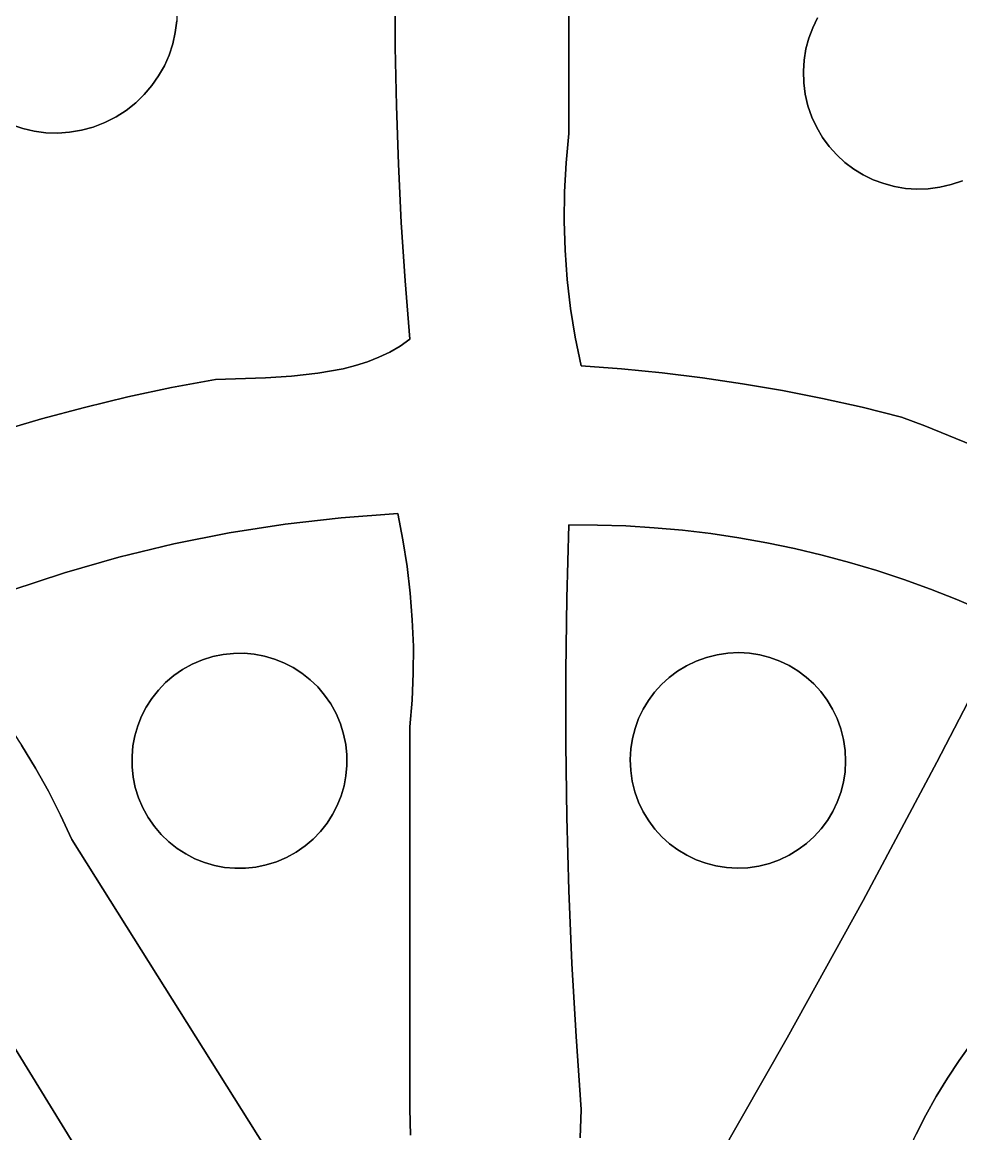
# Model space of a CAD drawing. Header units: inches. Extents: x 36.3 to 71.4, y 17.4 to 61.7.
# Drawn here: x 51.374 to 54.07, y 40.609 to 43.8 of the extents above; entities that cross this region are included whole.
import ezdxf

# ---------------------------------------------------------------- set-up
doc = ezdxf.new("R2010")
doc.units = ezdxf.units.IN
doc.layers.add('SURFACES_FOR_SKETCHUP', color=7, linetype='Continuous')

msp = doc.modelspace()

# ---------------------------------------------------------------- linework, layer by layer
at = {"layer": 'SURFACES_FOR_SKETCHUP'}
for points, invisible_edges in [([(52.9441, 43.4806), (52.9441, 44.8851), (52.4525, 44.232)], 10), ([(53.0607, 44.865), (52.9441, 44.8851), (52.9441, 43.4806)], 8), ([(53.0607, 44.865), (52.9441, 43.4806), (53.1765, 44.8414)], 3), ([(52.9441, 43.4806), (53.6587, 43.8132), (53.1765, 44.8414)], 11), ([(52.4525, 44.232), (52.4475, 44.0642), (52.9441, 43.4806)], 10), ([(51.5948, 44.158), (51.143, 43.9572), (51.3438, 43.5054)], 11), ([(51.7956, 43.7062), (51.5948, 44.158), (51.3438, 43.5054)], 11), ([(51.7888, 43.9737), (51.5948, 44.158), (51.7956, 43.7062)], 11), ([(52.4475, 44.0642), (52.4451, 43.8964), (52.9441, 43.4806)], 10), ([(51.7956, 43.7062), (51.8061, 43.7381), (51.7888, 43.9737)], 10), ([(51.8016, 43.9403), (51.7888, 43.9737), (51.8061, 43.7381)], 10), ([(53.857, 43.9722), (53.6587, 43.8132), (53.6308, 43.5605)], 11), ([(53.6308, 43.5605), (54.0425, 43.3343), (53.857, 43.9722)], 11), ([(54.2687, 43.746), (54.1097, 43.9444), (53.857, 43.9722)], 11), ([(54.2687, 43.746), (53.857, 43.9722), (54.0425, 43.3343)], 11), ([(51.8136, 43.7709), (51.8179, 43.8043), (51.8016, 43.9403)], 10), ([(51.8061, 43.7381), (51.8136, 43.7709), (51.8016, 43.9403)], 10), ([(52.4451, 43.8964), (51.8189, 43.8382), (52.4455, 43.7286)], 3), ([(52.4451, 43.8964), (52.4455, 43.7286), (52.9441, 43.4806)], 10), ([(51.8179, 43.8043), (52.4455, 43.7286), (51.8189, 43.8382)], 3), ([(51.8136, 43.7709), (52.4455, 43.7286), (51.8179, 43.8043)], 3), ([(53.6447, 43.7845), (53.6587, 43.8132), (52.9441, 43.4806)], 10), ([(53.6587, 43.8132), (53.6447, 43.7845), (53.6308, 43.5605)], 10), ([(51.8061, 43.7381), (52.4455, 43.7286), (51.8136, 43.7709)], 3), ([(53.6334, 43.7546), (53.6447, 43.7845), (52.9441, 43.4806)], 10), ([(53.6447, 43.7845), (53.6334, 43.7546), (53.623, 43.5936)], 10), ([(53.623, 43.5936), (53.6308, 43.5605), (53.6447, 43.7845)], 10), ([(51.7956, 43.7062), (52.4485, 43.5608), (51.8061, 43.7381)], 3), ([(52.4455, 43.7286), (51.8061, 43.7381), (52.4485, 43.5608)], 3), ([(52.4455, 43.7286), (52.4485, 43.5608), (52.9441, 43.4806)], 10), ([(53.6251, 43.7237), (53.6334, 43.7546), (52.9441, 43.4806)], 10), ([(53.6334, 43.7546), (53.6251, 43.7237), (53.623, 43.5936)], 10), ([(54.0425, 43.3343), (54.2409, 43.4933), (54.2687, 43.746)], 11), ([(51.6113, 43.5123), (51.7956, 43.7062), (51.3438, 43.5054)], 11), ([(51.7956, 43.7062), (51.6113, 43.5123), (51.7821, 43.6755)], 3), ([(51.7821, 43.6755), (52.4485, 43.5608), (51.7956, 43.7062)], 3), ([(53.6251, 43.7237), (52.9441, 43.4806), (53.6198, 43.6919)], 3), ([(53.6198, 43.6919), (53.6186, 43.6266), (53.6251, 43.7237)], 3), ([(53.623, 43.5936), (53.6251, 43.7237), (53.6186, 43.6266)], 3), ([(51.6113, 43.5123), (51.6432, 43.5284), (51.7821, 43.6755)], 10), ([(51.7821, 43.6755), (51.6432, 43.5284), (51.7657, 43.6462)], 3), ([(51.7657, 43.6462), (52.4485, 43.5608), (51.7821, 43.6755)], 3), ([(53.6198, 43.6919), (52.9441, 43.4806), (53.6176, 43.6595)], 3), ([(53.6198, 43.6919), (53.6176, 43.6595), (53.6186, 43.6266)], 8), ([(51.7657, 43.6462), (51.6432, 43.5284), (51.7464, 43.6185)], 3), ([(51.7464, 43.6185), (52.4542, 43.3931), (51.7657, 43.6462)], 3), ([(52.4485, 43.5608), (51.7657, 43.6462), (52.4542, 43.3931)], 3), ([(53.6176, 43.6595), (52.9441, 43.4806), (53.6186, 43.6266)], 3), ([(51.6432, 43.5284), (51.6728, 43.5474), (51.7464, 43.6185)], 10), ([(51.7245, 43.5926), (51.7464, 43.6185), (51.6728, 43.5474)], 10), ([(51.7245, 43.5926), (52.4542, 43.3931), (51.7464, 43.6185)], 3), ([(53.6186, 43.6266), (52.9441, 43.4806), (53.623, 43.5936)], 3), ([(51.6728, 43.5474), (51.6999, 43.5689), (51.7245, 43.5926)], 8), ([(51.6999, 43.5689), (51.6728, 43.5474), (51.9292, 42.775)], 10), ([(51.6999, 43.5689), (52.4627, 43.2255), (51.7245, 43.5926)], 3), ([(51.9292, 42.775), (52.0725, 42.7794), (51.6999, 43.5689)], 10), ([(52.0725, 42.7794), (52.4627, 43.2255), (51.6999, 43.5689)], 11), ([(52.4542, 43.3931), (51.7245, 43.5926), (52.4627, 43.2255)], 3), ([(53.623, 43.5936), (52.9441, 43.4806), (53.6308, 43.5605)], 3), ([(51.6728, 43.5474), (51.6432, 43.5284), (51.9292, 42.775)], 10), ([(52.4485, 43.5608), (52.4542, 43.3931), (52.9441, 43.4806)], 10), ([(53.6308, 43.5605), (52.9441, 43.4806), (53.642, 43.5283)], 3), ([(53.6308, 43.5605), (53.642, 43.5283), (53.7627, 43.3788)], 10), ([(53.7898, 43.3621), (53.6308, 43.5605), (53.7627, 43.3788)], 3), ([(53.6308, 43.5605), (53.7898, 43.3621), (54.0425, 43.3343)], 11), ([(51.3438, 43.5054), (51.3058, 42.6249), (51.3757, 43.4949)], 3), ([(51.3438, 43.5054), (51.3757, 43.4949), (51.6113, 43.5123)], 10), ([(51.5779, 43.4994), (51.6113, 43.5123), (51.3757, 43.4949)], 10), ([(51.6113, 43.5123), (51.5779, 43.4994), (51.803, 42.7513)], 10), ([(51.6432, 43.5284), (51.6113, 43.5123), (51.9292, 42.775)], 10), ([(51.803, 42.7513), (51.9292, 42.775), (51.6113, 43.5123)], 10), ([(53.642, 43.5283), (52.9359, 43.397), (53.656, 43.4981)], 3), ([(52.9359, 43.397), (53.642, 43.5283), (52.9441, 43.4806)], 3), ([(53.7372, 43.398), (53.642, 43.5283), (53.7135, 43.4196)], 3), ([(53.7627, 43.3788), (53.642, 43.5283), (53.7372, 43.398)], 3), ([(53.642, 43.5283), (53.656, 43.4981), (53.7135, 43.4196)], 10), ([(51.4289, 42.6612), (51.3757, 43.4949), (51.3058, 42.6249)], 3), ([(51.3757, 43.4949), (51.4084, 43.4874), (51.5779, 43.4994)], 10), ([(51.3757, 43.4949), (51.4289, 42.6612), (51.4084, 43.4874)], 3), ([(51.4084, 43.4874), (51.4419, 43.4832), (51.5779, 43.4994)], 10), ([(51.4084, 43.4874), (51.4289, 42.6612), (51.4419, 43.4832)], 3), ([(51.5528, 42.6943), (51.4419, 43.4832), (51.4289, 42.6612)], 3), ([(51.5779, 43.4994), (51.4419, 43.4832), (51.544, 43.4902)], 3), ([(51.4758, 43.4821), (51.544, 43.4902), (51.4419, 43.4832)], 3), ([(51.4758, 43.4821), (51.4419, 43.4832), (51.5528, 42.6943)], 10), ([(51.4758, 43.4821), (51.5099, 43.4844), (51.544, 43.4902)], 8), ([(51.5099, 43.4844), (51.4758, 43.4821), (51.5528, 42.6943)], 10), ([(51.544, 43.4902), (51.5099, 43.4844), (51.6775, 42.7244)], 10), ([(51.5528, 42.6943), (51.6775, 42.7244), (51.5099, 43.4844)], 10), ([(51.5779, 43.4994), (51.544, 43.4902), (51.803, 42.7513)], 10), ([(51.6775, 42.7244), (51.803, 42.7513), (51.544, 43.4902)], 10), ([(52.9359, 43.397), (52.9441, 43.4806), (52.4542, 43.3931)], 10), ([(52.9314, 43.3131), (53.656, 43.4981), (52.9359, 43.397)], 3), ([(53.656, 43.4981), (52.9314, 43.3131), (53.6727, 43.4698)], 3), ([(53.692, 43.4436), (53.7135, 43.4196), (53.656, 43.4981)], 10), ([(53.656, 43.4981), (53.6727, 43.4698), (53.692, 43.4436)], 8), ([(54.2409, 43.4933), (54.0425, 43.3343), (54.2242, 43.4661)], 3), ([(52.9304, 43.2293), (53.6727, 43.4698), (52.9314, 43.3131)], 3), ([(53.6727, 43.4698), (52.9304, 43.2293), (53.692, 43.4436)], 3), ([(52.9331, 43.1455), (53.692, 43.4436), (52.9304, 43.2293)], 3), ([(53.3276, 42.7793), (53.692, 43.4436), (52.9331, 43.1455)], 11), ([(53.692, 43.4436), (53.3276, 42.7793), (53.7135, 43.4196)], 3), ([(54.0425, 43.3343), (54.0747, 43.3454), (54.2242, 43.4661)], 10), ([(53.4431, 42.7623), (53.7135, 43.4196), (53.3276, 42.7793)], 3), ([(53.7135, 43.4196), (53.4431, 42.7623), (53.7372, 43.398)], 3), ([(52.9314, 43.3131), (52.9359, 43.397), (52.4542, 43.3931)], 10), ([(52.4542, 43.3931), (52.4627, 43.2255), (52.9314, 43.3131)], 10), ([(53.7372, 43.398), (53.4431, 42.7623), (53.7627, 43.3788)], 3), ([(53.558, 42.7426), (53.7627, 43.3788), (53.4431, 42.7623)], 3), ([(53.7627, 43.3788), (53.558, 42.7426), (53.7898, 43.3621)], 3), ([(53.7898, 43.3621), (53.558, 42.7426), (53.8185, 43.3481)], 3), ([(53.6725, 42.72), (53.8185, 43.3481), (53.558, 42.7426)], 3), ([(53.8185, 43.3481), (53.6725, 42.72), (53.8484, 43.3369)], 3), ([(53.7898, 43.3621), (53.8185, 43.3481), (54.0425, 43.3343)], 10), ([(53.8185, 43.3481), (53.8484, 43.3369), (54.0094, 43.3264)], 10), ([(54.0094, 43.3264), (54.0425, 43.3343), (53.8185, 43.3481)], 10), ([(54.0344, 42.6136), (54.103, 42.5857), (54.0747, 43.3454)], 10), ([(54.0747, 43.3454), (54.0425, 43.3343), (54.0344, 42.6136)], 10), ([(53.8484, 43.3369), (53.6725, 42.72), (53.8793, 43.3286)], 3), ([(53.7865, 42.6947), (53.8793, 43.3286), (53.6725, 42.72)], 3), ([(53.8793, 43.3286), (53.7865, 42.6947), (53.9111, 43.3232)], 3), ([(53.9111, 43.3232), (53.7865, 42.6947), (53.9435, 43.321)], 3), ([(53.8998, 42.6667), (53.9435, 43.321), (53.7865, 42.6947)], 3), ([(53.8484, 43.3369), (53.8793, 43.3286), (54.0094, 43.3264)], 10), ([(53.9111, 43.3232), (53.9764, 43.3221), (53.8793, 43.3286)], 3), ([(54.0094, 43.3264), (53.8793, 43.3286), (53.9764, 43.3221)], 3), ([(53.8998, 42.6667), (53.9666, 42.6412), (54.0094, 43.3264)], 10), ([(54.0094, 43.3264), (53.9764, 43.3221), (53.8998, 42.6667)], 10), ([(53.9764, 43.3221), (53.9435, 43.321), (53.8998, 42.6667)], 10), ([(53.9111, 43.3232), (53.9435, 43.321), (53.9764, 43.3221)], 8), ([(53.9666, 42.6412), (54.0344, 42.6136), (54.0425, 43.3343)], 10), ([(54.0425, 43.3343), (54.0094, 43.3264), (53.9666, 42.6412)], 10), ([(52.9304, 43.2293), (52.9314, 43.3131), (52.4627, 43.2255)], 10), ([(52.1475, 42.7841), (52.4627, 43.2255), (52.0725, 42.7794)], 3), ([(52.4627, 43.2255), (52.1475, 42.7841), (52.4738, 43.058)], 3), ([(52.9331, 43.1455), (52.9304, 43.2293), (52.4627, 43.2255)], 10), ([(52.4627, 43.2255), (52.4738, 43.058), (52.9331, 43.1455)], 10), ([(52.9392, 43.0619), (52.9331, 43.1455), (52.4738, 43.058)], 10), ([(52.9331, 43.1455), (52.9392, 43.0619), (53.2118, 42.7935)], 10), ([(53.2118, 42.7935), (53.3276, 42.7793), (52.9331, 43.1455)], 10), ([(52.2225, 42.7923), (52.4738, 43.058), (52.1475, 42.7841)], 3), ([(52.2957, 42.8056), (52.4738, 43.058), (52.2225, 42.7923)], 3), ([(52.3311, 42.8146), (52.4738, 43.058), (52.2957, 42.8056)], 3), ([(52.3654, 42.8255), (52.4738, 43.058), (52.3311, 42.8146)], 3), ([(52.3654, 42.8255), (52.3984, 42.8383), (52.4738, 43.058)], 10), ([(52.3984, 42.8383), (52.4299, 42.8533), (52.4738, 43.058)], 10), ([(52.4597, 42.8707), (52.4738, 43.058), (52.4299, 42.8533)], 3), ([(52.4597, 42.8707), (52.4876, 42.8907), (52.4738, 43.058)], 8), ([(52.4738, 43.058), (52.4876, 42.8907), (52.9392, 43.0619)], 10), ([(52.949, 42.9787), (52.9392, 43.0619), (52.4876, 42.8907)], 10), ([(52.9392, 43.0619), (52.949, 42.9787), (53.2118, 42.7935)], 10), ([(52.9623, 42.8958), (52.949, 42.9787), (52.4876, 42.8907)], 10), ([(52.9623, 42.8958), (53.0956, 42.8049), (52.949, 42.9787)], 3), ([(53.0956, 42.8049), (53.2118, 42.7935), (52.949, 42.9787)], 10), ([(52.4299, 42.8533), (52.4525, 42.3894), (52.4597, 42.8707)], 3), ([(52.4876, 42.8907), (52.4525, 42.3894), (52.9792, 42.8135)], 11), ([(52.4597, 42.8707), (52.4525, 42.3894), (52.4876, 42.8907)], 3), ([(52.9792, 42.8135), (52.9623, 42.8958), (52.4876, 42.8907)], 10), ([(52.9623, 42.8958), (52.9792, 42.8135), (53.0956, 42.8049)], 8), ([(52.3984, 42.8383), (52.3654, 42.8255), (52.4525, 42.3894)], 10), ([(52.3984, 42.8383), (52.4525, 42.3894), (52.4299, 42.8533)], 3), ([(52.2957, 42.8056), (52.2225, 42.7923), (52.2902, 42.3775)], 10), ([(52.2902, 42.3775), (52.4525, 42.3894), (52.2957, 42.8056)], 10), ([(52.3311, 42.8146), (52.2957, 42.8056), (52.4525, 42.3894)], 10), ([(52.3654, 42.8255), (52.3311, 42.8146), (52.4525, 42.3894)], 10), ([(52.9441, 42.357), (52.9792, 42.8135), (52.4525, 42.3894)], 11), ([(53.026, 42.3567), (52.9792, 42.8135), (52.9441, 42.357)], 3), ([(52.9792, 42.8135), (53.026, 42.3567), (53.0956, 42.8049)], 3), ([(53.1078, 42.354), (53.0956, 42.8049), (53.026, 42.3567)], 3), ([(53.0956, 42.8049), (53.1078, 42.354), (53.2118, 42.7935)], 3), ([(51.9292, 42.775), (51.803, 42.7513), (51.9682, 42.334)], 10), ([(52.0725, 42.7794), (51.9292, 42.775), (51.9682, 42.334)], 10), ([(51.9682, 42.334), (52.1287, 42.359), (52.0725, 42.7794)], 10), ([(52.1475, 42.7841), (52.0725, 42.7794), (52.1287, 42.359)], 10), ([(52.1287, 42.359), (52.2902, 42.3775), (52.1475, 42.7841)], 10), ([(52.2225, 42.7923), (52.1475, 42.7841), (52.2902, 42.3775)], 10), ([(53.1893, 42.349), (53.2118, 42.7935), (53.1078, 42.354)], 3), ([(53.2118, 42.7935), (53.1893, 42.349), (53.3276, 42.7793)], 3), ([(53.2706, 42.3417), (53.3276, 42.7793), (53.1893, 42.349)], 3), ([(53.3516, 42.332), (53.3276, 42.7793), (53.2706, 42.3417)], 3), ([(53.3276, 42.7793), (53.3516, 42.332), (53.4431, 42.7623)], 3), ([(51.803, 42.7513), (51.6775, 42.7244), (51.809, 42.3023)], 10), ([(51.809, 42.3023), (51.9682, 42.334), (51.803, 42.7513)], 10), ([(53.4323, 42.32), (53.4431, 42.7623), (53.3516, 42.332)], 3), ([(53.4431, 42.7623), (53.4323, 42.32), (53.558, 42.7426)], 3), ([(53.5125, 42.3058), (53.558, 42.7426), (53.4323, 42.32)], 3), ([(53.558, 42.7426), (53.5125, 42.3058), (53.6725, 42.72)], 3), ([(51.6775, 42.7244), (51.5528, 42.6943), (51.6512, 42.2642)], 10), ([(51.6512, 42.2642), (51.809, 42.3023), (51.6775, 42.7244)], 10), ([(53.5923, 42.2893), (53.6725, 42.72), (53.5125, 42.3058)], 3), ([(53.6725, 42.72), (53.5923, 42.2893), (53.7865, 42.6947)], 3), ([(51.5528, 42.6943), (51.4289, 42.6612), (51.6512, 42.2642)], 10), ([(53.6715, 42.2705), (53.7865, 42.6947), (53.5923, 42.2893)], 3), ([(53.7503, 42.2494), (53.7865, 42.6947), (53.6715, 42.2705)], 3), ([(53.7865, 42.6947), (53.7503, 42.2494), (53.8998, 42.6667)], 3), ([(51.4289, 42.6612), (51.3058, 42.6249), (51.495, 42.2196)], 10), ([(51.495, 42.2196), (51.6512, 42.2642), (51.4289, 42.6612)], 10), ([(53.8284, 42.2261), (53.8998, 42.6667), (53.7503, 42.2494)], 3), ([(53.8998, 42.6667), (53.8284, 42.2261), (53.9666, 42.6412)], 3), ([(51.3407, 42.1686), (51.495, 42.2196), (51.3058, 42.6249)], 10), ([(53.9666, 42.6412), (53.8284, 42.2261), (54.0344, 42.6136)], 3), ([(53.9058, 42.2005), (54.0344, 42.6136), (53.8284, 42.2261)], 3), ([(54.0344, 42.6136), (53.9058, 42.2005), (54.103, 42.5857)], 3), ([(53.9826, 42.1727), (54.103, 42.5857), (53.9058, 42.2005)], 3), ([(54.1724, 42.5593), (54.103, 42.5857), (53.9826, 42.1727)], 10), ([(54.0586, 42.1427), (54.1724, 42.5593), (53.9826, 42.1727)], 3), ([(54.1724, 42.5593), (54.0586, 42.1427), (54.2424, 42.5361)], 3), ([(54.1338, 42.1105), (54.2424, 42.5361), (54.0586, 42.1427)], 3), ([(52.4675, 42.3138), (52.4525, 42.3894), (52.2902, 42.3775)], 8), ([(52.4525, 42.3894), (52.4675, 42.3138), (52.9441, 42.357)], 10), ([(51.9682, 42.334), (52.0405, 41.9855), (52.1287, 42.359)], 3), ([(52.0697, 41.98), (52.1287, 42.359), (52.0405, 41.9855)], 3), ([(52.0981, 41.9717), (52.1287, 42.359), (52.0697, 41.98)], 3), ([(52.1257, 41.9608), (52.1287, 42.359), (52.0981, 41.9717)], 3), ([(52.1287, 42.359), (52.1257, 41.9608), (52.2902, 42.3775)], 3), ([(52.1521, 41.9472), (52.2902, 42.3775), (52.1257, 41.9608)], 3), ([(52.4885, 42.1613), (52.2902, 42.3775), (52.1521, 41.9472)], 11), ([(52.4885, 42.1613), (52.4795, 42.2377), (52.2902, 42.3775)], 10), ([(52.4675, 42.3138), (52.2902, 42.3775), (52.4795, 42.2377)], 3), ([(52.4675, 42.3138), (52.4795, 42.2377), (52.9441, 42.357)], 10), ([(52.9383, 42.1471), (52.9441, 42.357), (52.4795, 42.2377)], 10), ([(52.9441, 42.357), (52.9383, 42.1471), (53.026, 42.3567)], 2), ([(53.026, 42.3567), (52.9383, 42.1471), (53.1078, 42.354)], 3), ([(51.809, 42.3023), (51.9508, 41.985), (51.9682, 42.334)], 3), ([(51.9809, 41.9881), (51.9682, 42.334), (51.9508, 41.985)], 3), ([(52.0109, 41.9883), (51.9682, 42.334), (51.9809, 41.9881)], 3), ([(52.0405, 41.9855), (51.9682, 42.334), (52.0109, 41.9883)], 3), ([(53.1078, 42.354), (52.9383, 42.1471), (53.1893, 42.349)], 3), ([(53.2821, 41.9528), (53.1893, 42.349), (52.9383, 42.1471)], 11), ([(53.3097, 41.9661), (53.1893, 42.349), (53.2821, 41.9528)], 3), ([(53.1893, 42.349), (53.3097, 41.9661), (53.2706, 42.3417)], 3), ([(53.339, 41.9766), (53.2706, 42.3417), (53.3097, 41.9661)], 3), ([(53.2706, 42.3417), (53.339, 41.9766), (53.3516, 42.332)], 3), ([(53.3697, 41.9843), (53.3516, 42.332), (53.339, 41.9766)], 3), ([(53.401, 41.9889), (53.3516, 42.332), (53.3697, 41.9843)], 3), ([(53.3516, 42.332), (53.401, 41.9889), (53.4323, 42.32)], 3), ([(51.6512, 42.2642), (51.8622, 41.9571), (51.809, 42.3023)], 3), ([(51.8913, 41.9696), (51.809, 42.3023), (51.8622, 41.9571)], 3), ([(51.9209, 41.9788), (51.809, 42.3023), (51.8913, 41.9696)], 3), ([(51.9508, 41.985), (51.809, 42.3023), (51.9209, 41.9788)], 3), ([(53.4321, 41.9902), (53.4323, 42.32), (53.401, 41.9889)], 3), ([(53.4323, 42.32), (53.4321, 41.9902), (53.5125, 42.3058)], 3), ([(53.4626, 41.9885), (53.5125, 42.3058), (53.4321, 41.9902)], 3), ([(53.4925, 41.9838), (53.5125, 42.3058), (53.4626, 41.9885)], 3), ([(53.5125, 42.3058), (53.4925, 41.9838), (53.5923, 42.2893)], 3), ([(51.6512, 42.2642), (51.495, 42.2196), (51.7858, 41.9043)], 10), ([(51.6512, 42.2642), (51.7858, 41.9043), (51.809, 41.9242)], 9), ([(51.6512, 42.2642), (51.809, 41.9242), (51.8345, 41.9418)], 9), ([(51.6512, 42.2642), (51.8345, 41.9418), (51.8622, 41.9571)], 9), ([(53.5216, 41.9763), (53.5923, 42.2893), (53.4925, 41.9838)], 3), ([(53.5496, 41.966), (53.5923, 42.2893), (53.5216, 41.9763)], 3), ([(53.5923, 42.2893), (53.5496, 41.966), (53.6715, 42.2705)], 3), ([(53.5764, 41.9531), (53.6715, 42.2705), (53.5496, 41.966)], 3), ([(53.7503, 42.2494), (53.6715, 42.2705), (53.5764, 41.9531)], 10), ([(52.4795, 42.2377), (52.4885, 42.1613), (52.9383, 42.1471)], 10), ([(53.6019, 41.9378), (53.7503, 42.2494), (53.5764, 41.9531)], 3), ([(53.6257, 41.9201), (53.7503, 42.2494), (53.6019, 41.9378)], 3), ([(53.7503, 42.2494), (53.6257, 41.9201), (53.8284, 42.2261)], 3), ([(51.3407, 42.1686), (51.2847, 41.8508), (51.495, 42.2196)], 3), ([(51.2847, 41.8508), (51.3293, 41.7884), (51.495, 42.2196)], 10), ([(51.7302, 41.8339), (51.495, 42.2196), (51.3293, 41.7884)], 11), ([(51.7302, 41.8339), (51.7463, 41.859), (51.495, 42.2196)], 10), ([(51.7463, 41.859), (51.7649, 41.8825), (51.495, 42.2196)], 10), ([(51.7649, 41.8825), (51.7858, 41.9043), (51.495, 42.2196)], 10), ([(53.6478, 41.9002), (53.8284, 42.2261), (53.6257, 41.9201)], 3), ([(53.8284, 42.2261), (53.6478, 41.9002), (53.9058, 42.2005)], 3), ([(53.6679, 41.8782), (53.9058, 42.2005), (53.6478, 41.9002)], 3), ([(53.686, 41.8542), (53.9058, 42.2005), (53.6679, 41.8782)], 3), ([(53.9058, 42.2005), (53.686, 41.8542), (53.9826, 42.1727)], 3), ([(53.7017, 41.8283), (53.9826, 42.1727), (53.686, 41.8542)], 3), ([(53.9826, 42.1727), (53.7017, 41.8283), (54.0586, 42.1427)], 3), ([(52.1521, 41.9472), (52.1772, 41.9311), (52.4885, 42.1613)], 10), ([(52.4944, 42.0847), (52.4885, 42.1613), (52.1772, 41.9311)], 10), ([(52.4885, 42.1613), (52.4944, 42.0847), (52.9383, 42.1471)], 10), ([(52.4944, 42.0847), (52.4973, 42.0079), (52.9383, 42.1471)], 10), ([(52.9355, 41.9371), (52.9383, 42.1471), (52.4973, 42.0079)], 10), ([(52.9383, 42.1471), (52.9355, 41.9371), (53.2102, 41.899)], 10), ([(53.2102, 41.899), (53.2322, 41.9191), (52.9383, 42.1471)], 10), ([(53.2322, 41.9191), (53.2563, 41.9371), (52.9383, 42.1471)], 10), ([(53.2563, 41.9371), (53.2821, 41.9528), (52.9383, 42.1471)], 10), ([(53.7149, 41.8007), (54.0586, 42.1427), (53.7017, 41.8283)], 3), ([(54.0586, 42.1427), (53.7149, 41.8007), (54.0015, 41.6756)], 11), ([(54.1338, 42.1105), (54.0586, 42.1427), (54.0015, 41.6756)], 10), ([(54.2081, 42.0761), (54.1338, 42.1105), (54.0015, 41.6756)], 2), ([(52.1772, 41.9311), (52.2007, 41.9126), (52.4944, 42.0847)], 10), ([(52.4973, 42.0079), (52.4944, 42.0847), (52.2007, 41.9126)], 10), ([(54.0015, 41.6756), (54.4926, 41.612), (54.2081, 42.0761)], 3), ([(52.2007, 41.9126), (52.2225, 41.8916), (52.4973, 42.0079)], 10), ([(52.2225, 41.8916), (52.2423, 41.8684), (52.4973, 42.0079)], 10), ([(52.4971, 41.931), (52.4973, 42.0079), (52.2423, 41.8684)], 10), ([(52.4973, 42.0079), (52.4971, 41.931), (52.9355, 41.9371)], 10), ([(52.0981, 41.9717), (52.0697, 41.98), (51.8622, 41.9571)], 10), ([(51.8913, 41.9696), (51.8622, 41.9571), (52.0697, 41.98)], 10), ([(52.0405, 41.9855), (52.0109, 41.9883), (51.8913, 41.9696)], 10), ([(51.8913, 41.9696), (52.0109, 41.9883), (51.9209, 41.9788)], 3), ([(52.0697, 41.98), (52.0405, 41.9855), (51.8913, 41.9696)], 10), ([(51.9809, 41.9881), (51.9209, 41.9788), (52.0109, 41.9883)], 3), ([(51.9809, 41.9881), (51.9508, 41.985), (51.9209, 41.9788)], 8), ([(53.1726, 41.853), (53.3697, 41.9843), (53.1903, 41.8769)], 3), ([(53.3697, 41.9843), (53.1726, 41.853), (53.2574, 41.4238)], 11), ([(53.3697, 41.9843), (53.339, 41.9766), (53.1903, 41.8769)], 10), ([(53.1903, 41.8769), (53.339, 41.9766), (53.2102, 41.899)], 3), ([(53.2102, 41.899), (53.339, 41.9766), (53.2322, 41.9191)], 3), ([(53.339, 41.9766), (53.3097, 41.9661), (53.2322, 41.9191)], 10), ([(53.3697, 41.9843), (53.2574, 41.4238), (53.7332, 41.7407)], 11), ([(53.401, 41.9889), (53.3697, 41.9843), (53.5764, 41.9531)], 10), ([(53.6019, 41.9378), (53.5764, 41.9531), (53.3697, 41.9843)], 10), ([(53.7332, 41.7407), (53.6019, 41.9378), (53.3697, 41.9843)], 11), ([(53.401, 41.9889), (53.5216, 41.9763), (53.4321, 41.9902)], 3), ([(53.5496, 41.966), (53.5216, 41.9763), (53.401, 41.9889)], 10), ([(53.5764, 41.9531), (53.5496, 41.966), (53.401, 41.9889)], 10), ([(53.4925, 41.9838), (53.4321, 41.9902), (53.5216, 41.9763)], 3), ([(53.4925, 41.9838), (53.4626, 41.9885), (53.4321, 41.9902)], 8), ([(51.8622, 41.9571), (51.7057, 41.78), (52.0981, 41.9717)], 11), ([(51.7057, 41.78), (51.8974, 41.3875), (52.0981, 41.9717)], 11), ([(51.7057, 41.78), (51.8622, 41.9571), (51.7167, 41.8075)], 3), ([(51.8622, 41.9571), (51.8345, 41.9418), (51.7167, 41.8075)], 10), ([(51.7167, 41.8075), (51.8345, 41.9418), (51.7302, 41.8339)], 3), ([(51.7302, 41.8339), (51.8345, 41.9418), (51.7463, 41.859)], 3), ([(51.8345, 41.9418), (51.809, 41.9242), (51.7463, 41.859)], 10), ([(52.2753, 41.8152), (52.0981, 41.9717), (51.8974, 41.3875)], 11), ([(52.0981, 41.9717), (52.2753, 41.8152), (52.1257, 41.9608)], 3), ([(52.2753, 41.8152), (52.26, 41.8429), (52.1257, 41.9608)], 10), ([(52.1257, 41.9608), (52.26, 41.8429), (52.1521, 41.9472)], 3), ([(52.1521, 41.9472), (52.26, 41.8429), (52.1772, 41.9311)], 3), ([(53.2563, 41.9371), (53.2322, 41.9191), (53.3097, 41.9661)], 10), ([(53.3097, 41.9661), (53.2821, 41.9528), (53.2563, 41.9371)], 8), ([(51.7649, 41.8825), (51.7463, 41.859), (51.809, 41.9242)], 10), ([(51.809, 41.9242), (51.7858, 41.9043), (51.7649, 41.8825)], 8), ([(52.2007, 41.9126), (52.1772, 41.9311), (52.2423, 41.8684)], 10), ([(52.26, 41.8429), (52.2423, 41.8684), (52.1772, 41.9311)], 10), ([(52.2423, 41.8684), (52.2225, 41.8916), (52.2007, 41.9126)], 8), ([(52.2423, 41.8684), (52.26, 41.8429), (52.4971, 41.931)], 10), ([(52.4939, 41.854), (52.4971, 41.931), (52.26, 41.8429)], 10), ([(52.4971, 41.931), (52.4939, 41.854), (52.9355, 41.9371)], 10), ([(52.9355, 41.7272), (52.9355, 41.9371), (52.4939, 41.854)], 10), ([(52.9355, 41.9371), (52.9355, 41.7272), (53.1444, 41.8008)], 10), ([(53.1444, 41.8008), (53.1573, 41.8276), (52.9355, 41.9371)], 10), ([(53.1573, 41.8276), (53.1726, 41.853), (52.9355, 41.9371)], 10), ([(53.1726, 41.853), (53.1903, 41.8769), (52.9355, 41.9371)], 10), ([(53.1903, 41.8769), (53.2102, 41.899), (52.9355, 41.9371)], 10), ([(53.6019, 41.9378), (53.7332, 41.7407), (53.6257, 41.9201)], 3), ([(53.7332, 41.7407), (53.7255, 41.7715), (53.6257, 41.9201)], 10), ([(53.6257, 41.9201), (53.7255, 41.7715), (53.6478, 41.9002)], 3), ([(53.6478, 41.9002), (53.7255, 41.7715), (53.6679, 41.8782)], 3), ([(53.686, 41.8542), (53.6679, 41.8782), (53.7149, 41.8007)], 10), ([(53.7255, 41.7715), (53.7149, 41.8007), (53.6679, 41.8782)], 10), ([(51.4841, 41.5237), (51.449, 41.592), (50.7319, 41.8629)], 10), ([(51.5907, 40.4668), (51.5166, 41.4541), (50.7319, 41.8629)], 3), ([(51.4841, 41.5237), (50.7319, 41.8629), (51.5166, 41.4541)], 3), ([(51.4115, 41.6589), (50.7319, 41.8629), (51.449, 41.592)], 3), ([(51.3715, 41.7244), (50.7319, 41.8629), (51.4115, 41.6589)], 3), ([(50.7319, 41.8629), (51.0335, 40.8928), (51.5907, 40.4668)], 3), ([(52.26, 41.8429), (52.2753, 41.8152), (52.4939, 41.854)], 10), ([(52.2753, 41.8152), (52.2877, 41.7861), (52.4939, 41.854)], 10), ([(52.4876, 41.7772), (52.4939, 41.854), (52.2877, 41.7861)], 10), ([(52.4939, 41.854), (52.4876, 41.7772), (52.9355, 41.7272)], 10), ([(53.1726, 41.853), (53.1573, 41.8276), (53.1261, 41.6208)], 10), ([(53.1261, 41.6208), (53.2574, 41.4238), (53.1726, 41.853)], 11), ([(53.7149, 41.8007), (53.7017, 41.8283), (53.686, 41.8542)], 8), ([(51.7167, 41.8075), (51.7302, 41.8339), (51.3293, 41.7884)], 10), ([(52.2753, 41.8152), (51.8974, 41.3875), (52.2899, 41.5793)], 11), ([(52.2899, 41.5793), (52.2982, 41.6077), (52.2753, 41.8152)], 10), ([(52.2877, 41.7861), (52.2753, 41.8152), (52.2982, 41.6077)], 10), ([(53.1573, 41.8276), (53.1444, 41.8008), (53.1216, 41.6522)], 10), ([(53.1216, 41.6522), (53.1261, 41.6208), (53.1573, 41.8276)], 10), ([(51.7057, 41.78), (51.7167, 41.8075), (51.3293, 41.7884)], 10), ([(51.3293, 41.7884), (51.3715, 41.7244), (51.7057, 41.78)], 10), ([(52.4876, 41.7772), (52.2877, 41.7861), (52.297, 41.7565)], 9), ([(52.3037, 41.6369), (52.3064, 41.6666), (52.2877, 41.7861)], 10), ([(52.2877, 41.7861), (52.3064, 41.6666), (52.297, 41.7565)], 3), ([(52.2982, 41.6077), (52.3037, 41.6369), (52.2877, 41.7861)], 10), ([(53.1342, 41.7728), (53.1444, 41.8008), (52.9355, 41.7272)], 10), ([(53.1444, 41.8008), (53.1342, 41.7728), (53.1216, 41.6522)], 10), ([(53.7255, 41.7715), (54.0015, 41.6756), (53.7149, 41.8007)], 3), ([(51.6974, 41.7515), (51.7057, 41.78), (51.3715, 41.7244)], 10), ([(51.3715, 41.7244), (51.4115, 41.6589), (51.6974, 41.7515)], 10), ([(51.6919, 41.7224), (51.6974, 41.7515), (51.4115, 41.6589)], 10), ([(51.6974, 41.7515), (51.6919, 41.7224), (51.7079, 41.5731)], 10), ([(51.7057, 41.78), (51.6974, 41.7515), (51.7203, 41.5441)], 10), ([(51.7079, 41.5731), (51.7203, 41.5441), (51.6974, 41.7515)], 10), ([(51.7203, 41.5441), (51.8974, 41.3875), (51.7057, 41.78)], 11), ([(52.4876, 41.7772), (52.2654, 41.5253), (52.4876, 40.6798)], 3), ([(52.2789, 41.5517), (52.2654, 41.5253), (52.4876, 41.7772)], 10), ([(52.2899, 41.5793), (52.2789, 41.5517), (52.4876, 41.7772)], 10), ([(52.2982, 41.6077), (52.2899, 41.5793), (52.4876, 41.7772)], 10), ([(52.4876, 41.7772), (52.297, 41.7565), (52.3031, 41.7266)], 9), ([(52.3063, 41.6965), (52.297, 41.7565), (52.3064, 41.6666)], 3), ([(52.3063, 41.6965), (52.3031, 41.7266), (52.297, 41.7565)], 8), ([(52.4876, 41.7772), (52.3037, 41.6369), (52.2982, 41.6077)], 9), ([(52.4876, 41.7772), (52.3031, 41.7266), (52.3063, 41.6965)], 9), ([(52.4876, 41.7772), (52.3064, 41.6666), (52.3037, 41.6369)], 9), ([(52.4876, 41.7772), (52.3063, 41.6965), (52.3064, 41.6666)], 9), ([(52.4876, 41.7772), (52.4876, 40.6798), (52.9443, 41.3074)], 10), ([(52.9384, 41.5173), (52.9355, 41.7272), (52.4876, 41.7772)], 10), ([(52.9443, 41.3074), (52.9384, 41.5173), (52.4876, 41.7772)], 10), ([(53.1266, 41.7437), (53.1342, 41.7728), (52.9355, 41.7272)], 10), ([(53.1266, 41.7437), (53.1202, 41.6832), (53.1342, 41.7728)], 3), ([(53.1216, 41.6522), (53.1342, 41.7728), (53.1202, 41.6832)], 3), ([(53.7332, 41.7407), (54.0015, 41.6756), (53.7255, 41.7715)], 3), ([(51.6892, 41.6927), (51.6919, 41.7224), (51.4115, 41.6589)], 10), ([(51.6919, 41.7224), (51.6892, 41.6927), (51.7079, 41.5731)], 10), ([(53.1219, 41.7138), (53.1266, 41.7437), (52.9355, 41.7272)], 10), ([(53.1202, 41.6832), (52.9355, 41.7272), (53.1216, 41.6522)], 3), ([(53.1219, 41.7138), (52.9355, 41.7272), (53.1202, 41.6832)], 3), ([(52.9384, 41.5173), (53.1216, 41.6522), (52.9355, 41.7272)], 3), ([(53.1266, 41.7437), (53.1219, 41.7138), (53.1202, 41.6832)], 8), ([(53.6866, 41.5086), (53.7332, 41.7407), (53.2574, 41.4238)], 11), ([(53.6866, 41.5086), (53.702, 41.534), (53.7332, 41.7407)], 10), ([(53.7377, 41.7094), (53.7332, 41.7407), (53.702, 41.534)], 10), ([(53.7377, 41.7094), (54.0015, 41.6756), (53.7332, 41.7407)], 3), ([(51.4115, 41.6589), (51.449, 41.592), (51.6892, 41.6927)], 10), ([(51.6893, 41.6627), (51.6892, 41.6927), (51.449, 41.592)], 10), ([(51.6893, 41.6627), (51.6986, 41.6027), (51.6892, 41.6927)], 3), ([(51.7079, 41.5731), (51.6892, 41.6927), (51.6986, 41.6027)], 3), ([(53.702, 41.534), (53.7148, 41.5608), (53.7377, 41.7094)], 10), ([(53.7148, 41.5608), (53.7251, 41.5888), (53.7377, 41.7094)], 10), ([(53.7377, 41.7094), (53.7251, 41.5888), (53.7391, 41.6784)], 3), ([(53.7391, 41.6784), (54.0015, 41.6756), (53.7377, 41.7094)], 3), ([(51.6925, 41.6327), (51.6893, 41.6627), (51.449, 41.592)], 10), ([(51.6893, 41.6627), (51.6925, 41.6327), (51.6986, 41.6027)], 8), ([(53.7892, 41.2782), (54.0015, 41.6756), (53.7148, 41.5608)], 10), ([(53.7251, 41.5888), (53.7148, 41.5608), (54.0015, 41.6756)], 10), ([(53.7326, 41.6179), (53.7391, 41.6784), (53.7251, 41.5888)], 3), ([(53.7326, 41.6179), (53.7251, 41.5888), (54.0015, 41.6756)], 10), ([(53.7326, 41.6179), (53.7373, 41.6478), (53.7391, 41.6784)], 8), ([(53.7373, 41.6478), (53.7326, 41.6179), (54.0015, 41.6756)], 10), ([(53.7391, 41.6784), (53.7373, 41.6478), (54.0015, 41.6756)], 10), ([(53.7892, 41.2782), (54.3017, 41.2717), (54.0015, 41.6756)], 3), ([(54.426, 41.5002), (54.0015, 41.6756), (54.3624, 41.3868)], 3), ([(54.4926, 41.612), (54.0015, 41.6756), (54.426, 41.5002)], 3), ([(54.3624, 41.3868), (54.0015, 41.6756), (54.3017, 41.2717)], 3), ([(51.449, 41.592), (51.4841, 41.5237), (51.6925, 41.6327)], 10), ([(51.6986, 41.6027), (51.6925, 41.6327), (51.4841, 41.5237)], 10), ([(53.1216, 41.6522), (52.9384, 41.5173), (53.1261, 41.6208)], 3), ([(51.7079, 41.5731), (51.6986, 41.6027), (51.4841, 41.5237)], 10), ([(53.1261, 41.6208), (52.9384, 41.5173), (53.1338, 41.5901)], 3), ([(53.1338, 41.5901), (52.9384, 41.5173), (53.1444, 41.5609)], 3), ([(53.1261, 41.6208), (53.1338, 41.5901), (53.2336, 41.4415)], 10), ([(53.2574, 41.4238), (53.1261, 41.6208), (53.2336, 41.4415)], 3), ([(53.2115, 41.4614), (53.1338, 41.5901), (53.1913, 41.4834)], 3), ([(53.2336, 41.4415), (53.1338, 41.5901), (53.2115, 41.4614)], 3), ([(53.1338, 41.5901), (53.1444, 41.5609), (53.1913, 41.4834)], 10), ([(51.4841, 41.5237), (51.5166, 41.4541), (51.7079, 41.5731)], 10), ([(51.7203, 41.5441), (51.7079, 41.5731), (51.5166, 41.4541)], 10), ([(52.1334, 41.4021), (52.2899, 41.5793), (51.8974, 41.3875)], 11), ([(52.2899, 41.5793), (52.1334, 41.4021), (52.2789, 41.5517)], 3), ([(53.1444, 41.5609), (52.9384, 41.5173), (53.1576, 41.5333)], 3), ([(53.1733, 41.5074), (53.1913, 41.4834), (53.1444, 41.5609)], 10), ([(53.1444, 41.5609), (53.1576, 41.5333), (53.1733, 41.5074)], 8), ([(53.7148, 41.5608), (53.702, 41.534), (53.7892, 41.2782)], 10), ([(51.7356, 41.5164), (51.7203, 41.5441), (51.5166, 41.4541)], 10), ([(51.7203, 41.5441), (51.7356, 41.5164), (51.8699, 41.3985)], 10), ([(51.8974, 41.3875), (51.7203, 41.5441), (51.8699, 41.3985)], 3), ([(52.1334, 41.4021), (52.161, 41.4174), (52.2789, 41.5517)], 10), ([(52.2789, 41.5517), (52.161, 41.4174), (52.2654, 41.5253)], 3), ([(53.1576, 41.5333), (52.9384, 41.5173), (53.1733, 41.5074)], 3), ([(53.702, 41.534), (53.6866, 41.5086), (53.7892, 41.2782)], 10), ([(51.7533, 41.4909), (51.7356, 41.5164), (51.5166, 41.4541)], 10), ([(51.8435, 41.4121), (51.7356, 41.5164), (51.8184, 41.4281)], 3), ([(51.8699, 41.3985), (51.7356, 41.5164), (51.8435, 41.4121)], 3), ([(51.7356, 41.5164), (51.7533, 41.4909), (51.8184, 41.4281)], 10), ([(52.2654, 41.5253), (52.161, 41.4174), (52.2493, 41.5003)], 3), ([(52.161, 41.4174), (52.1865, 41.4351), (52.2493, 41.5003)], 10), ([(52.2307, 41.4767), (52.2493, 41.5003), (52.1865, 41.4351)], 10), ([(52.2307, 41.4767), (52.4876, 40.6798), (52.2493, 41.5003)], 3), ([(52.2493, 41.5003), (52.4876, 40.6798), (52.2654, 41.5253)], 3), ([(52.9443, 41.3074), (53.1733, 41.5074), (52.9384, 41.5173)], 3), ([(53.1733, 41.5074), (52.9443, 41.3074), (53.1913, 41.4834)], 3), ([(53.4896, 41.3773), (53.6866, 41.5086), (53.2574, 41.4238)], 11), ([(53.6866, 41.5086), (53.4896, 41.3773), (53.669, 41.4847)], 3), ([(53.6866, 41.5086), (53.669, 41.4847), (53.7892, 41.2782)], 10), ([(51.7731, 41.4676), (51.7533, 41.4909), (51.5166, 41.4541)], 10), ([(51.7949, 41.4467), (51.7731, 41.4676), (51.5166, 41.4541)], 10), ([(51.7949, 41.4467), (51.8184, 41.4281), (51.7533, 41.4909)], 10), ([(51.7533, 41.4909), (51.7731, 41.4676), (51.7949, 41.4467)], 8), ([(52.1865, 41.4351), (52.2098, 41.4549), (52.2307, 41.4767)], 8), ([(52.2307, 41.4767), (52.2098, 41.4549), (52.4876, 40.6798)], 10), ([(53.1913, 41.4834), (52.9443, 41.3074), (53.2115, 41.4614)], 3), ([(53.4896, 41.3773), (53.5203, 41.385), (53.669, 41.4847)], 10), ([(53.669, 41.4847), (53.5203, 41.385), (53.649, 41.4626)], 3), ([(53.649, 41.4626), (53.5203, 41.385), (53.627, 41.4425)], 3), ([(53.649, 41.4626), (53.627, 41.4425), (53.7892, 41.2782)], 10), ([(53.669, 41.4847), (53.649, 41.4626), (53.7892, 41.2782)], 10), ([(51.5166, 41.4541), (51.5907, 40.4668), (52.1246, 40.4856)], 3), ([(51.8184, 41.4281), (51.7949, 41.4467), (51.5166, 41.4541)], 10), ([(51.8435, 41.4121), (51.8184, 41.4281), (51.5166, 41.4541)], 10), ([(51.8435, 41.4121), (51.5166, 41.4541), (51.8699, 41.3985)], 3), ([(52.1246, 40.4856), (51.8699, 41.3985), (51.5166, 41.4541)], 3), ([(52.1865, 41.4351), (52.161, 41.4174), (52.4876, 40.6798)], 10), ([(52.2098, 41.4549), (52.1865, 41.4351), (52.4876, 40.6798)], 10), ([(53.2115, 41.4614), (52.9443, 41.3074), (53.2336, 41.4415)], 3), ([(53.2336, 41.4415), (52.9443, 41.3074), (53.2574, 41.4238)], 3), ([(53.5203, 41.385), (53.5495, 41.3955), (53.627, 41.4425)], 10), ([(53.603, 41.4245), (53.627, 41.4425), (53.5495, 41.3955)], 10), ([(53.627, 41.4425), (53.603, 41.4245), (53.7892, 41.2782)], 10), ([(51.8699, 41.3985), (52.1246, 40.4856), (51.8974, 41.3875)], 3), ([(51.8974, 41.3875), (51.9259, 41.3793), (52.1334, 41.4021)], 10), ([(52.1043, 41.3897), (52.1334, 41.4021), (51.9259, 41.3793)], 10), ([(52.1334, 41.4021), (52.1043, 41.3897), (52.4876, 40.6798)], 10), ([(52.161, 41.4174), (52.1334, 41.4021), (52.4876, 40.6798)], 10), ([(53.2574, 41.4238), (52.9443, 41.3074), (53.2828, 41.4084)], 3), ([(52.953, 41.0977), (53.2828, 41.4084), (52.9443, 41.3074)], 3), ([(53.2828, 41.4084), (52.953, 41.0977), (53.3096, 41.3956)], 3), ([(53.2574, 41.4238), (53.2828, 41.4084), (53.4896, 41.3773)], 10), ([(53.2828, 41.4084), (53.3096, 41.3956), (53.4582, 41.3727)], 10), ([(53.4582, 41.3727), (53.4896, 41.3773), (53.2828, 41.4084)], 10), ([(53.5495, 41.3955), (53.5771, 41.4087), (53.603, 41.4245)], 8), ([(53.5771, 41.4087), (53.5495, 41.3955), (53.7892, 41.2782)], 10), ([(53.603, 41.4245), (53.5771, 41.4087), (53.7892, 41.2782)], 10), ([(51.8974, 41.3875), (52.1246, 40.4856), (51.9259, 41.3793)], 3), ([(51.9259, 41.3793), (51.9551, 41.3737), (52.1043, 41.3897)], 10), ([(51.9259, 41.3793), (52.1246, 40.4856), (51.9551, 41.3737)], 3), ([(51.9551, 41.3737), (51.9847, 41.371), (52.1043, 41.3897)], 10), ([(51.9551, 41.3737), (52.1246, 40.4856), (51.9847, 41.371)], 3), ([(52.1043, 41.3897), (51.9847, 41.371), (52.0747, 41.3805)], 3), ([(52.0147, 41.3712), (52.0747, 41.3805), (51.9847, 41.371)], 3), ([(51.9847, 41.371), (52.1246, 40.4856), (52.0147, 41.3712)], 3), ([(52.0147, 41.3712), (52.0448, 41.3743), (52.0747, 41.3805)], 8), ([(52.0147, 41.3712), (52.1246, 40.4856), (52.0448, 41.3743)], 3), ([(52.0747, 41.3805), (52.0448, 41.3743), (52.4876, 40.6798)], 10), ([(52.1246, 40.4856), (52.4876, 40.6798), (52.0448, 41.3743)], 11), ([(52.1043, 41.3897), (52.0747, 41.3805), (52.4876, 40.6798)], 10), ([(53.3096, 41.3956), (52.953, 41.0977), (53.3377, 41.3853)], 3), ([(53.3377, 41.3853), (52.953, 41.0977), (53.3667, 41.3778)], 3), ([(53.3667, 41.3778), (52.953, 41.0977), (53.5713, 40.8839)], 11), ([(53.3096, 41.3956), (53.3377, 41.3853), (53.4582, 41.3727)], 10), ([(53.3667, 41.3778), (53.4272, 41.3714), (53.3377, 41.3853)], 3), ([(53.4582, 41.3727), (53.3377, 41.3853), (53.4272, 41.3714)], 3), ([(53.3966, 41.3731), (53.3667, 41.3778), (53.5713, 40.8839)], 10), ([(53.3667, 41.3778), (53.3966, 41.3731), (53.4272, 41.3714)], 8), ([(53.4272, 41.3714), (53.3966, 41.3731), (53.5713, 40.8839)], 10), ([(53.4582, 41.3727), (53.4272, 41.3714), (53.5713, 40.8839)], 10), ([(53.4582, 41.3727), (53.5713, 40.8839), (53.4896, 41.3773)], 3), ([(53.4896, 41.3773), (53.5713, 40.8839), (53.5203, 41.385)], 3), ([(53.5495, 41.3955), (53.5203, 41.385), (53.7892, 41.2782)], 10), ([(53.7892, 41.2782), (53.5203, 41.385), (53.5713, 40.8839)], 3), ([(52.953, 41.0977), (52.9443, 41.3074), (52.4876, 40.6798)], 10), ([(53.5713, 40.8839), (54.065, 40.819), (53.7892, 41.2782)], 3), ([(54.1005, 40.8688), (53.7892, 41.2782), (54.065, 40.819)], 3), ([(54.3017, 41.2717), (53.7892, 41.2782), (54.2441, 41.1551)], 3), ([(54.2441, 41.1551), (53.7892, 41.2782), (54.1895, 41.0369)], 3), ([(54.1379, 40.9173), (53.7892, 41.2782), (54.1005, 40.8688)], 3), ([(54.1895, 41.0369), (53.7892, 41.2782), (54.1379, 40.9173)], 3), ([(52.9647, 40.8881), (52.953, 41.0977), (52.4876, 40.6798)], 10), ([(52.9647, 40.8881), (53.5713, 40.8839), (52.953, 41.0977)], 3), ([(51.0533, 40.8649), (51.5907, 40.4668), (51.0335, 40.8928)], 3), ([(52.9792, 40.6786), (52.9647, 40.8881), (52.4876, 40.6798)], 10), ([(52.9647, 40.8881), (52.9792, 40.6786), (53.5713, 40.8839)], 10), ([(51.0704, 40.835), (51.5907, 40.4668), (51.0533, 40.8649)], 3), ([(53.3477, 40.4926), (53.5713, 40.8839), (52.9792, 40.6786)], 10), ([(53.3477, 40.4926), (53.8921, 40.496), (53.5713, 40.8839)], 3), ([(54.065, 40.819), (53.5713, 40.8839), (54.0313, 40.7679)], 3), ([(53.9419, 40.6079), (53.5713, 40.8839), (53.916, 40.5524)], 3), ([(53.916, 40.5524), (53.5713, 40.8839), (53.8921, 40.496)], 3), ([(53.9697, 40.6623), (53.5713, 40.8839), (53.9419, 40.6079)], 3), ([(54.0313, 40.7679), (53.5713, 40.8839), (53.9996, 40.7157)], 3), ([(53.9996, 40.7157), (53.5713, 40.8839), (53.9697, 40.6623)], 3), ([(54.065, 40.819), (54.2255, 40.7905), (54.1005, 40.8688)], 3), ([(51.0847, 40.8031), (51.5907, 40.4668), (51.0704, 40.835)], 3), ([(51.0847, 40.8031), (51.0958, 40.7695), (51.5907, 40.4668)], 10), ([(54.065, 40.819), (54.0313, 40.7679), (54.2053, 40.7348)], 10), ([(54.2255, 40.7905), (54.065, 40.819), (54.2053, 40.7348)], 3), ([(51.0958, 40.7695), (51.1037, 40.7343), (51.5907, 40.4668)], 10), ([(54.0313, 40.7679), (53.9996, 40.7157), (54.1825, 40.6802)], 10), ([(54.1825, 40.6802), (54.2053, 40.7348), (54.0313, 40.7679)], 10), ([(51.1037, 40.7343), (51.1079, 40.6984), (51.5907, 40.4668)], 10), ([(51.1079, 40.6984), (51.1086, 40.663), (51.5907, 40.4668)], 10), ([(53.9996, 40.7157), (53.9697, 40.6623), (54.1573, 40.6267)], 10), ([(54.1573, 40.6267), (54.1825, 40.6802), (53.9996, 40.7157)], 10), ([(52.4876, 40.6798), (52.1246, 40.4856), (52.4895, 40.6045)], 3), ([(52.4876, 40.6798), (52.4895, 40.6045), (52.9792, 40.6786)], 10), ([(52.9767, 40.5968), (52.9792, 40.6786), (52.4895, 40.6045)], 10), ([(52.9767, 40.5968), (53.3477, 40.4926), (52.9792, 40.6786)], 3), ([(51.1086, 40.663), (51.1057, 40.6283), (51.5907, 40.4668)], 10), ([(53.9697, 40.6623), (53.9419, 40.6079), (54.0996, 40.5235)], 10), ([(54.1296, 40.5745), (54.1573, 40.6267), (53.9697, 40.6623)], 10), ([(54.0996, 40.5235), (54.1296, 40.5745), (53.9697, 40.6623)], 10), ([(51.1057, 40.6283), (51.0994, 40.5943), (51.5907, 40.4668)], 10)]:
    msp.add_3dface(points, dxfattribs=dict(at, invisible_edges=invisible_edges))

doc.saveas('drawing.dxf')
